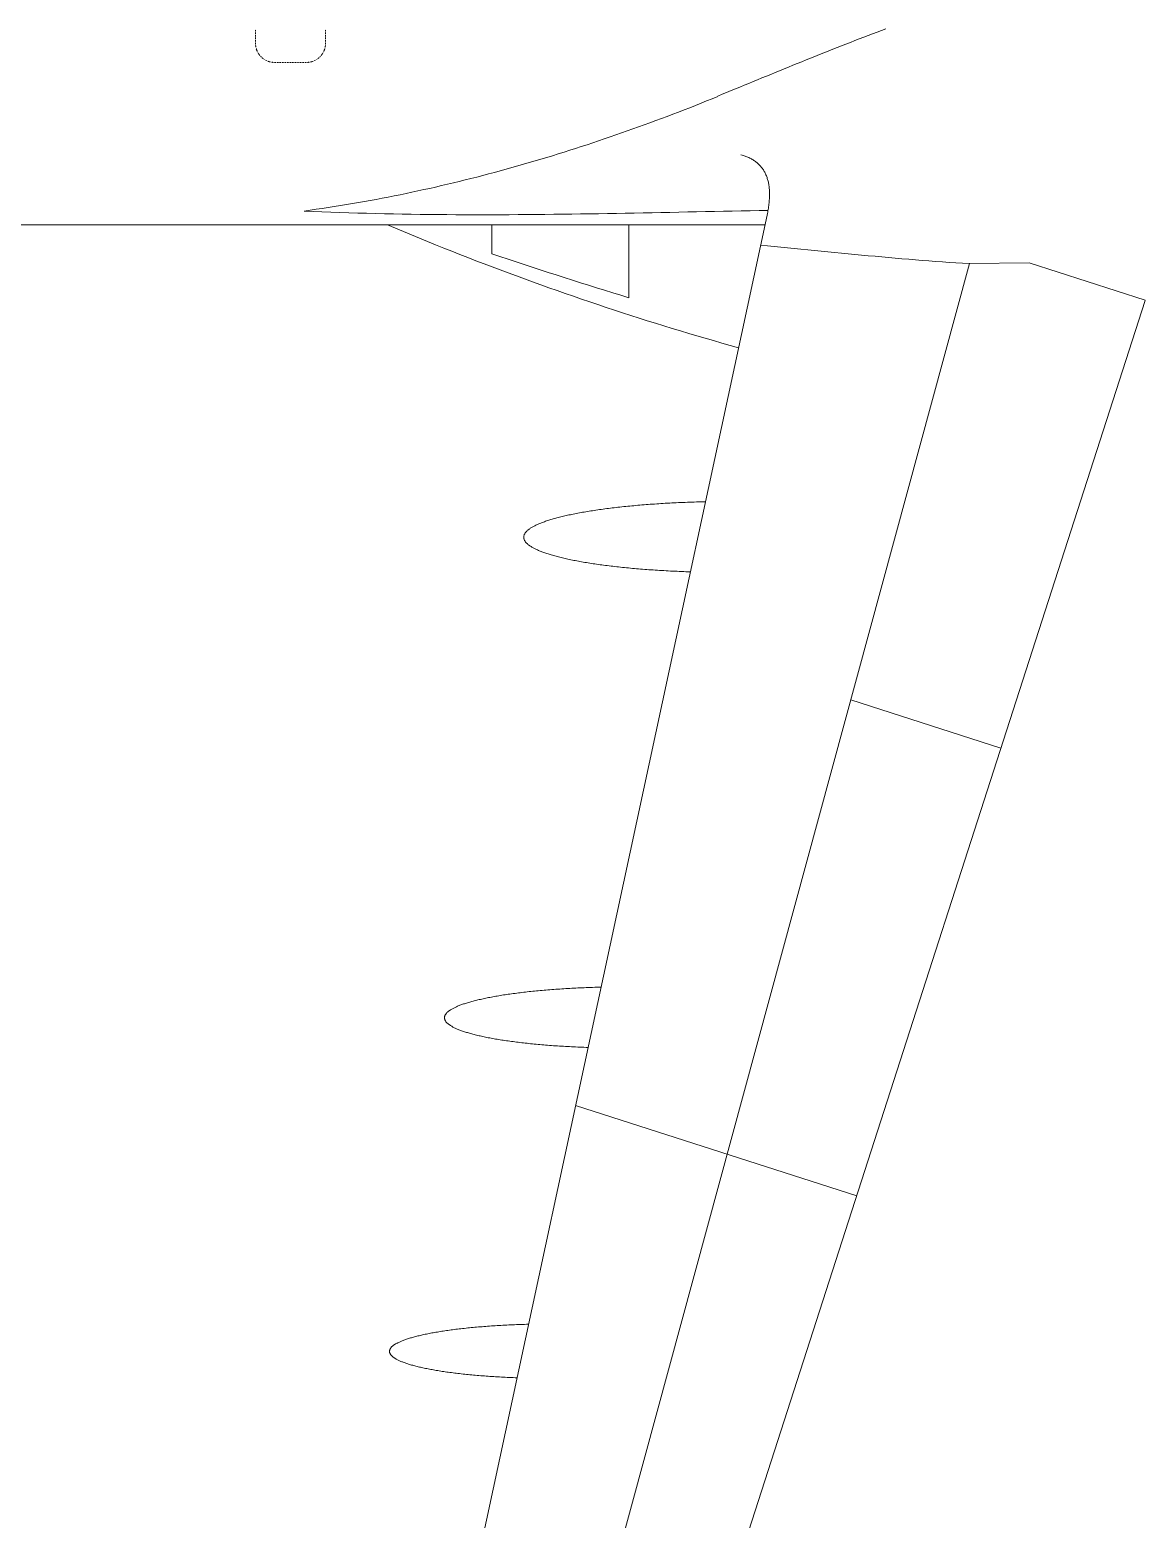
# Model space of a CAD drawing. Header units: millimetres. Extents: x -53019 to 0, y -25898 to 25919.
# Drawn here: x -30413 to -21517, y -13739 to -1862 of the extents above; entities that cross this region are included whole.
import ezdxf

# ---------------------------------------------------------------- set-up
doc = ezdxf.new("R2010")
doc.units = ezdxf.units.MM
doc.layers.add('ceco.net 193', color=7, linetype='Continuous', lineweight=5)

msp = doc.modelspace()

# ---------------------------------------------------------------- linework, layer by layer
at = {"layer": 'ceco.net 193', "linetype": 'Continuous'}
for p, q in [((-28612.9984, -1862.64042), (-28612.9984, -1864.17204)), ((-28612.9984, -1865.70366), (-28612.9984, -1867.2302)), ((-28612.9984, -1868.76182), (-28612.9984, -1870.28582)), ((-28612.9984, -1871.81744), (-28612.9984, -1873.34398)), ((-28612.9984, -1874.8756), (-28612.9984, -1876.40214)), ((-28612.9984, -1877.93376), (-28612.9984, -1879.45776)), ((-28612.9984, -1880.98938), (-28612.9984, -1882.51592)), ((-28612.9984, -1884.04754), (-28612.9984, -1885.57154)), ((-28612.9984, -1887.10316), (-28612.9984, -1888.6297)), ((-28612.9984, -1890.16132), (-28612.9984, -1891.68786)), ((-28612.9984, -1893.21948), (-28612.9984, -1894.74348)), ((-28612.9984, -1896.2751), (-28612.9984, -1897.80164)), ((-28612.9984, -1899.33326), (-28612.9984, -1900.8598)), ((-28054.1984, -1862.64042), (-28054.1984, -1864.17204)), ((-28054.1984, -1865.70366), (-28054.1984, -1867.2302)), ((-28054.1984, -1868.76182), (-28054.1984, -1870.28582)), ((-28054.1984, -1871.81744), (-28054.1984, -1873.34398)), ((-28054.1984, -1874.8756), (-28054.1984, -1876.40214)), ((-28054.1984, -1877.93376), (-28054.1984, -1879.45776)), ((-28054.1984, -1880.98938), (-28054.1984, -1882.51592)), ((-28054.1984, -1884.04754), (-28054.1984, -1885.57154)), ((-28054.1984, -1887.10316), (-28054.1984, -1888.6297)), ((-28054.1984, -1890.16132), (-28054.1984, -1891.68786)), ((-28054.1984, -1893.21948), (-28054.1984, -1894.74348)), ((-28054.1984, -1896.2751), (-28054.1984, -1897.80164)), ((-28054.1984, -1899.33326), (-28054.1984, -1900.8598)), ((-28612.9984, -1902.39142), (-28612.9984, -1903.91542)), ((-28612.9984, -1905.44704), (-28612.9984, -1906.97866)), ((-28612.9984, -1908.5052), (-28612.9984, -1910.03682)), ((-28612.9984, -1911.56082), (-28612.9984, -1913.09244)), ((-28612.9984, -1914.61898), (-28612.9984, -1916.1506)), ((-28612.9984, -1917.67714), (-28612.9984, -1919.20876)), ((-28612.9984, -1920.73276), (-28612.9984, -1922.26438)), ((-28612.9984, -1923.79092), (-28612.9984, -1925.32254)), ((-28612.9984, -1926.84654), (-28612.9984, -1928.37816)), ((-28612.9984, -1929.9047), (-28612.9984, -1931.43632)), ((-28612.9984, -1932.96286), (-28612.9984, -1934.49448)), ((-28612.9984, -1936.01848), (-28612.9984, -1937.5501)), ((-28612.9984, -1939.07664), (-28612.9984, -1940.60826)), ((-28612.9984, -1942.1348), (-28612.9984, -1943.66642)), ((-28612.9984, -1945.19042), (-28612.9984, -1946.72204)), ((-28612.9984, -1948.25366), (-28612.9984, -1949.7802)), ((-28612.9984, -1951.31182), (-28612.9984, -1952.83582)), ((-28612.9984, -1954.36744), (-28612.9984, -1955.89398)), ((-28612.9984, -1957.4256), (-28612.9984, -1958.95214)), ((-28612.9984, -1960.48376), (-28612.9984, -1962.00776)), ((-28612.9984, -1963.53938), (-28612.9984, -1965.06592)), ((-28612.9984, -1966.59754), (-28612.9984, -1968.12154)), ((-28612.9984, -1969.65316), (-28612.9984, -1970.4177)), ((-28612.9984, -1970.4177), (-28612.98824, -1971.17462)), ((-28612.95522, -1972.68592), (-28612.93236, -1974.20484)), ((-28612.7444, -1978.74636), (-28612.66566, -1980.25766)), ((-28612.57168, -1981.7715), (-28612.43452, -1983.27772)), ((-28612.29228, -1984.78648), (-28612.15512, -1986.29778)), ((-28611.9951, -1987.79892), (-28611.79698, -1989.30514)), ((-28611.60394, -1990.80628), (-28611.4109, -1992.30742)), ((-28611.17722, -1993.80856), (-28610.9283, -1995.30208)), ((-28610.12312, -1999.77248), (-28609.81832, -2001.25584)), ((-28608.8328, -2005.69576), (-28608.47974, -2007.16642)), ((-28607.31388, -2011.56316), (-28606.90494, -2013.01858)), ((-28606.48838, -2014.47654), (-28606.02356, -2015.91418)), ((-28605.56382, -2017.35944), (-28605.099, -2018.8047)), ((-28062.10034, -2018.8047), (-28061.63552, -2017.35944)), ((-28061.1707, -2015.91418), (-28060.71096, -2014.47654)), ((-28060.2944, -2013.01858), (-28059.88546, -2011.56316)), ((-28058.7196, -2007.16642), (-28058.36146, -2005.69576)), ((-28057.3734, -2001.25584), (-28057.07622, -1999.77248)), ((-28056.27104, -1995.30208), (-28056.02212, -1993.80856)), ((-28055.7859, -1992.30742), (-28055.58778, -1990.80628)), ((-28055.39728, -1989.30514), (-28055.20424, -1987.79892)), ((-28055.04168, -1986.29778), (-28054.89944, -1984.78648)), ((-28054.76482, -1983.27772), (-28054.62766, -1981.7715)), ((-28054.53368, -1980.25766), (-28054.45494, -1978.74636)), ((-28054.26698, -1974.20484), (-28054.24412, -1972.68592)), ((-28054.2111, -1971.17462), (-28054.1984, -1970.4177)), ((-28054.1984, -1902.39142), (-28054.1984, -1903.91542)), ((-28054.1984, -1905.44704), (-28054.1984, -1906.97866)), ((-28054.1984, -1908.5052), (-28054.1984, -1910.03682)), ((-28054.1984, -1911.56082), (-28054.1984, -1913.09244)), ((-28054.1984, -1914.61898), (-28054.1984, -1916.1506)), ((-28054.1984, -1917.67714), (-28054.1984, -1919.20876)), ((-28054.1984, -1920.73276), (-28054.1984, -1922.26438)), ((-28054.1984, -1923.79092), (-28054.1984, -1925.32254)), ((-28054.1984, -1926.84654), (-28054.1984, -1928.37816)), ((-28054.1984, -1929.9047), (-28054.1984, -1931.43632)), ((-28054.1984, -1932.96286), (-28054.1984, -1934.49448)), ((-28054.1984, -1936.01848), (-28054.1984, -1937.5501)), ((-28054.1984, -1939.07664), (-28054.1984, -1940.60826)), ((-28054.1984, -1942.1348), (-28054.1984, -1943.66642)), ((-28054.1984, -1945.19042), (-28054.1984, -1946.72204)), ((-28054.1984, -1948.25366), (-28054.1984, -1949.7802)), ((-28054.1984, -1951.31182), (-28054.1984, -1952.83582)), ((-28054.1984, -1954.36744), (-28054.1984, -1955.89398)), ((-28054.1984, -1957.4256), (-28054.1984, -1958.95214)), ((-28054.1984, -1960.48376), (-28054.1984, -1962.00776)), ((-28054.1984, -1963.53938), (-28054.1984, -1965.06592)), ((-28054.1984, -1966.59754), (-28054.1984, -1968.12154)), ((-28054.1984, -1969.65316), (-28054.1984, -1970.4177)), ((-28604.6164, -2020.23726), (-28604.10078, -2021.66474)), ((-28603.58516, -2023.0846), (-28603.07208, -2024.50954)), ((-28602.51328, -2025.92432), (-28601.9494, -2027.3264)), ((-28600.19426, -2031.5174), (-28599.5745, -2032.89916)), ((-28597.65172, -2037.0165), (-28596.98116, -2038.3754)), ((-28594.89328, -2042.41146), (-28594.17192, -2043.74496)), ((-28593.4531, -2045.07846), (-28592.6911, -2046.38656)), ((-28591.92148, -2047.6972), (-28591.15948, -2049.0053)), ((-28590.37208, -2050.3007), (-28589.55928, -2051.57832)), ((-28588.74648, -2052.85594), (-28587.93368, -2054.13356)), ((-28587.0904, -2055.39086), (-28586.22934, -2056.638)), ((-28583.60552, -2060.35148), (-28582.70636, -2061.56814)), ((-28579.93522, -2065.16986), (-28578.98526, -2066.34842)), ((-28576.07188, -2069.8333), (-28575.07874, -2070.98138)), ((-28574.08814, -2072.12946), (-28573.0569, -2073.23944)), ((-28572.0282, -2074.34942), (-28570.99188, -2075.4594)), ((-28569.95048, -2076.55668), (-28568.8786, -2077.62856)), ((-28567.80418, -2078.69536), (-28566.73992, -2079.76978)), ((-28565.6401, -2080.81626), (-28564.53012, -2081.84496)), ((-28563.42014, -2082.8762), (-28562.31016, -2083.90998)), ((-28561.16462, -2084.89804), (-28560.01654, -2085.88864)), ((-28556.53166, -2088.80456), (-28555.34802, -2089.75198)), ((-28551.75138, -2092.52566), (-28550.53472, -2093.4299)), ((-28546.82124, -2096.05372), (-28545.5741, -2096.9097)), ((-28544.31426, -2097.75298), (-28543.03918, -2098.57086)), ((-28541.76156, -2099.38366), (-28540.48394, -2100.19646)), ((-28539.186, -2100.97624), (-28537.8779, -2101.73824)), ((-28536.5698, -2102.50786), (-28535.2617, -2103.26986)), ((-28533.9282, -2103.99122), (-28532.5947, -2104.71004)), ((-28528.55864, -2106.80046), (-28527.19974, -2107.46848)), ((-28523.0824, -2109.39126), (-28521.70064, -2110.01102)), ((-28517.5071, -2111.76616), (-28516.09994, -2112.33004)), ((-28514.69278, -2112.88884), (-28513.2653, -2113.40446)), ((-28511.84544, -2113.91754), (-28510.4205, -2114.43316)), ((-28508.98032, -2114.91576), (-28507.54268, -2115.38312)), ((-28506.09742, -2115.84794), (-28504.65978, -2116.30514)), ((-28503.20182, -2116.7217), (-28501.73878, -2117.13064)), ((-28497.34712, -2118.2965), (-28495.879, -2118.65718)), ((-28491.43908, -2119.63508), (-28489.95572, -2119.93988)), ((-28485.48532, -2120.74506), (-28483.98926, -2120.99398)), ((-28482.49066, -2121.2302), (-28480.98952, -2121.4207)), ((-28479.48838, -2121.62136), (-28477.98216, -2121.81186)), ((-28476.4734, -2121.97442), (-28474.96718, -2122.11666)), ((-28473.46096, -2122.25382), (-28471.95474, -2122.38844)), ((-28470.4409, -2122.48242), (-28468.92706, -2122.5637)), ((-28464.38808, -2122.74912), (-28462.86916, -2122.77452)), ((-28461.35532, -2122.805), (-28460.5984, -2122.8177)), ((-28460.5984, -2122.8177), (-28459.83132, -2122.8177)), ((-28458.30478, -2122.8177), (-28456.77316, -2122.8177)), ((-28455.24154, -2122.8177), (-28453.70992, -2122.8177)), ((-28452.18338, -2122.8177), (-28450.65176, -2122.8177)), ((-28449.12014, -2122.8177), (-28447.59614, -2122.8177)), ((-28446.06452, -2122.8177), (-28444.5329, -2122.8177)), ((-28443.00128, -2122.8177), (-28441.47474, -2122.8177)), ((-28439.94312, -2122.8177), (-28438.4115, -2122.8177)), ((-28436.87988, -2122.8177), (-28435.35334, -2122.8177)), ((-28433.82172, -2122.8177), (-28432.2901, -2122.8177)), ((-28430.75848, -2122.8177), (-28429.23448, -2122.8177)), ((-28427.70286, -2122.8177), (-28426.17124, -2122.8177)), ((-28424.63962, -2122.8177), (-28423.11308, -2122.8177)), ((-28421.58146, -2122.8177), (-28420.04984, -2122.8177)), ((-28418.51822, -2122.8177), (-28416.99168, -2122.8177)), ((-28415.46006, -2122.8177), (-28413.92844, -2122.8177)), ((-28412.39682, -2122.8177), (-28410.87282, -2122.8177)), ((-28409.3412, -2122.8177), (-28407.80958, -2122.8177)), ((-28406.27796, -2122.8177), (-28404.75142, -2122.8177)), ((-28403.2198, -2122.8177), (-28401.68818, -2122.8177)), ((-28400.15656, -2122.8177), (-28398.63002, -2122.8177)), ((-28397.0984, -2122.8177), (-28395.56678, -2122.8177)), ((-28394.03516, -2122.8177), (-28392.51116, -2122.8177)), ((-28390.97954, -2122.8177), (-28389.44792, -2122.8177)), ((-28387.9163, -2122.8177), (-28386.38976, -2122.8177)), ((-28384.85814, -2122.8177), (-28383.32652, -2122.8177)), ((-28381.7949, -2122.8177), (-28380.26836, -2122.8177)), ((-28378.73674, -2122.8177), (-28377.20512, -2122.8177)), ((-28375.6735, -2122.8177), (-28374.1495, -2122.8177)), ((-28372.61788, -2122.8177), (-28371.08626, -2122.8177)), ((-28369.55464, -2122.8177), (-28368.0281, -2122.8177)), ((-28366.49648, -2122.8177), (-28364.96486, -2122.8177)), ((-28363.43324, -2122.8177), (-28361.9067, -2122.8177)), ((-28360.37508, -2122.8177), (-28358.84346, -2122.8177)), ((-28357.31184, -2122.8177), (-28355.78784, -2122.8177)), ((-28354.25622, -2122.8177), (-28352.7246, -2122.8177)), ((-28351.19298, -2122.8177), (-28349.66644, -2122.8177)), ((-28348.13482, -2122.8177), (-28346.6032, -2122.8177)), ((-28345.07158, -2122.8177), (-28343.54504, -2122.8177)), ((-28342.01342, -2122.8177), (-28340.4818, -2122.8177)), ((-28338.95018, -2122.8177), (-28337.42618, -2122.8177)), ((-28335.89456, -2122.8177), (-28334.36294, -2122.8177)), ((-28332.83132, -2122.8177), (-28331.30478, -2122.8177)), ((-28329.77316, -2122.8177), (-28328.24154, -2122.8177)), ((-28326.70992, -2122.8177), (-28325.18338, -2122.8177)), ((-28323.65176, -2122.8177), (-28322.12014, -2122.8177)), ((-28320.59614, -2122.8177), (-28319.06452, -2122.8177)), ((-28317.5329, -2122.8177), (-28316.00128, -2122.8177)), ((-28314.47474, -2122.8177), (-28312.94312, -2122.8177)), ((-28311.4115, -2122.8177), (-28309.87988, -2122.8177)), ((-28308.35334, -2122.8177), (-28306.82172, -2122.8177)), ((-28305.2901, -2122.8177), (-28303.75848, -2122.8177)), ((-28302.23448, -2122.8177), (-28300.70286, -2122.8177)), ((-28299.17124, -2122.8177), (-28297.63962, -2122.8177)), ((-28296.11308, -2122.8177), (-28294.58146, -2122.8177)), ((-28293.04984, -2122.8177), (-28291.51822, -2122.8177)), ((-28289.99168, -2122.8177), (-28288.46006, -2122.8177)), ((-28286.92844, -2122.8177), (-28285.39682, -2122.8177)), ((-28283.87282, -2122.8177), (-28282.3412, -2122.8177)), ((-28280.80958, -2122.8177), (-28279.27796, -2122.8177)), ((-28277.75142, -2122.8177), (-28276.2198, -2122.8177)), ((-28274.68818, -2122.8177), (-28273.15656, -2122.8177)), ((-28271.63002, -2122.8177), (-28270.0984, -2122.8177)), ((-28268.56678, -2122.8177), (-28267.03516, -2122.8177)), ((-28265.51116, -2122.8177), (-28263.97954, -2122.8177)), ((-28262.44792, -2122.8177), (-28260.9163, -2122.8177)), ((-28259.38976, -2122.8177), (-28257.85814, -2122.8177)), ((-28256.32652, -2122.8177), (-28254.7949, -2122.8177)), ((-28253.26836, -2122.8177), (-28251.73674, -2122.8177)), ((-28250.20512, -2122.8177), (-28248.6735, -2122.8177)), ((-28247.1495, -2122.8177), (-28245.61788, -2122.8177)), ((-28244.08626, -2122.8177), (-28242.55464, -2122.8177)), ((-28241.0281, -2122.8177), (-28239.49648, -2122.8177)), ((-28237.96486, -2122.8177), (-28236.43324, -2122.8177)), ((-28234.9067, -2122.8177), (-28233.37508, -2122.8177)), ((-28231.84346, -2122.8177), (-28230.31184, -2122.8177)), ((-28228.78784, -2122.8177), (-28227.25622, -2122.8177)), ((-28225.7246, -2122.8177), (-28224.19298, -2122.8177)), ((-28222.66644, -2122.8177), (-28221.13482, -2122.8177)), ((-28219.6032, -2122.8177), (-28218.07158, -2122.8177)), ((-28216.54504, -2122.8177), (-28215.01342, -2122.8177)), ((-28213.4818, -2122.8177), (-28211.95018, -2122.8177)), ((-28210.42618, -2122.8177), (-28208.89456, -2122.8177)), ((-28207.36294, -2122.8177), (-28206.5984, -2122.8177)), ((-28206.5984, -2122.8177), (-28205.84402, -2122.805)), ((-28204.32256, -2122.77452), (-28202.81126, -2122.74912)), ((-28198.27228, -2122.5637), (-28196.75844, -2122.48242)), ((-28195.2446, -2122.38844), (-28193.73838, -2122.25382)), ((-28192.23216, -2122.11666), (-28190.71832, -2121.97442)), ((-28189.2121, -2121.81186), (-28187.71096, -2121.62136)), ((-28186.20982, -2121.4207), (-28184.7036, -2121.2302)), ((-28183.20754, -2120.99398), (-28181.71402, -2120.74506)), ((-28177.24362, -2119.93988), (-28175.76026, -2119.63508)), ((-28171.32034, -2118.65718), (-28169.85222, -2118.2965)), ((-28165.45548, -2117.13064), (-28163.99752, -2116.7217)), ((-28162.53956, -2116.30514), (-28161.10192, -2115.84794)), ((-28159.65666, -2115.38312), (-28158.2114, -2114.91576)), ((-28156.77884, -2114.43316), (-28155.3539, -2113.91754)), ((-28153.92642, -2113.40446), (-28152.50656, -2112.88884)), ((-28151.09178, -2112.33004), (-28149.69224, -2111.76616)), ((-28145.4987, -2110.01102), (-28144.11694, -2109.39126)), ((-28139.9996, -2107.46848), (-28138.6407, -2106.80046)), ((-28134.60464, -2104.71004), (-28133.27114, -2103.99122)), ((-28131.93764, -2103.26986), (-28130.62954, -2102.50786)), ((-28129.32144, -2101.73824), (-28128.01334, -2100.97624)), ((-28126.7154, -2100.19646), (-28125.43778, -2099.38366)), ((-28124.16016, -2098.57086), (-28122.88254, -2097.75298)), ((-28121.62524, -2096.9097), (-28120.3781, -2096.05372)), ((-28116.66462, -2093.4299), (-28115.44796, -2092.52566)), ((-28111.84624, -2089.75198), (-28110.66768, -2088.80456)), ((-28107.17518, -2085.88864), (-28106.03472, -2084.89804)), ((-28104.88918, -2083.90998), (-28103.77666, -2082.8762)), ((-28102.66668, -2081.84496), (-28101.5567, -2080.81626)), ((-28100.45942, -2079.76978), (-28099.38754, -2078.69536)), ((-28098.32074, -2077.62856), (-28097.24886, -2076.55668)), ((-28096.19984, -2075.4594), (-28095.17114, -2074.34942)), ((-28094.14244, -2073.23944), (-28093.10612, -2072.12946)), ((-28092.1206, -2070.98138), (-28091.12746, -2069.8333)), ((-28088.21408, -2066.34842), (-28087.26412, -2065.16986)), ((-28084.49298, -2061.56814), (-28083.5862, -2060.35148)), ((-28080.96492, -2056.638), (-28080.10894, -2055.39086)), ((-28079.25804, -2054.13356), (-28078.44524, -2052.85594)), ((-28077.63498, -2051.57832), (-28076.82218, -2050.3007)), ((-28076.03986, -2049.0053), (-28075.27024, -2047.6972)), ((-28074.50824, -2046.38656), (-28073.74624, -2045.07846)), ((-28073.0198, -2043.74496), (-28072.30606, -2042.41146)), ((-28070.21818, -2038.3754), (-28069.54762, -2037.0165)), ((-28067.62484, -2032.89916), (-28067.00508, -2031.5174)), ((-28065.24994, -2027.3264), (-28064.68606, -2025.92432)), ((-28064.12726, -2024.50954), (-28063.61418, -2023.0846)), ((-28063.09856, -2021.66474), (-28062.58294, -2020.23726)), ((-33482.33334, -3418.2177), (-24549.32098, -3418.2177)), ((-27799.63452, -18531.16944), (-24532.46046, -3339.81552)), ((-26727.0484, -3649.54566), (-26727.0484, -3418.2177)), ((-25634.8484, -3999.13094), (-25634.8484, -3418.2177)), ((-26822.43048, -18076.11828), (-22919.13374, -3726.57116)), ((-21517.13502, -4021.08162), (-26119.37118, -18302.0716)), ((-23865.32692, -7205.03766), (-22667.28512, -7590.06864)), ((-26059.55418, -10440.33472), (-23817.98132, -11160.7346))]:
    msp.add_line(p, q, dxfattribs=at)
for points in [[(-24925.65246, -2390.99852), (-24890.3617, -2376.61958), (-24855.08872, -2362.2254), (-24819.82336, -2347.81344), (-24784.5707, -2333.3837), (-24749.32312, -2318.95396), (-24714.08062, -2304.51152), (-24678.85082, -2290.06146), (-24643.62356, -2275.61394), (-24608.40138, -2261.16642), (-24573.18428, -2246.72398), (-24537.96718, -2232.279), (-24502.75008, -2217.84926), (-24467.53552, -2203.43222), (-24432.3235, -2189.02788), (-24397.10132, -2174.6337), (-24361.88422, -2160.26492), (-24326.65696, -2145.91646), (-24291.42716, -2131.59086), (-24256.19228, -2117.29066), (-24220.95232, -2103.02348), (-24185.69712, -2088.78424), (-24150.43684, -2074.58564), (-24115.1664, -2060.42006), (-24079.88834, -2046.3002), (-24044.58996, -2032.21844), (-24009.28142, -2018.18494), (-23973.95764, -2004.19462), (-23938.61862, -1990.2551), (-23903.25928, -1976.37654), (-23867.88724, -1962.54878), (-23832.49742, -1948.77436), (-23797.0822, -1935.07106), (-23761.6492, -1921.4211), (-23726.1908, -1907.84734), (-23690.71462, -1894.34216), (-23655.21304, -1880.90302), (-23619.68606, -1867.54008), (-23584.1286, -1854.25588)], [(-28612.89934, -1975.71868), (-28612.89426, -1975.98538), (-28612.82568, -1977.23252)], [(-28610.67938, -1996.79814), (-28610.46348, -1998.09862), (-28610.42538, -1998.29166)], [(-28609.52114, -2002.74428), (-28609.3535, -2003.55708), (-28609.19094, -2004.22002)], [(-28608.11906, -2008.64216), (-28608.0454, -2008.96474), (-28607.72282, -2010.09758)], [(-28059.47144, -2010.09758), (-28059.15394, -2008.96474), (-28059.07266, -2008.64216)], [(-28058.00586, -2004.22002), (-28057.84584, -2003.55708), (-28057.6782, -2002.74428)], [(-28056.77396, -1998.29166), (-28056.73586, -1998.09862), (-28056.51996, -1996.79814)], [(-28054.36604, -1977.23252), (-28054.3, -1975.98538), (-28054.29238, -1975.71868)], [(-28601.3779, -2028.73356), (-28600.8572, -2030.02388), (-28600.80894, -2030.13564)], [(-28598.95474, -2034.28346), (-28598.58898, -2035.10134), (-28598.31466, -2035.66014)], [(-28596.31314, -2039.73938), (-28596.1328, -2040.10006), (-28595.6121, -2041.0805)], [(-28585.37336, -2057.89022), (-28584.54278, -2059.09418), (-28584.5123, -2059.13736)], [(-28581.80212, -2062.7848), (-28581.22554, -2063.5595), (-28580.88264, -2063.98622)], [(-28578.03784, -2067.5346), (-28577.74066, -2067.90544), (-28577.06502, -2068.68776)], [(-28558.86846, -2086.88178), (-28558.08106, -2087.55742), (-28557.7153, -2087.8546)], [(-28554.16946, -2090.70194), (-28553.7402, -2091.0423), (-28552.9655, -2091.61888)], [(-28549.31298, -2094.32906), (-28549.27742, -2094.35954), (-28548.06584, -2095.19012)], [(-28531.2612, -2105.42886), (-28530.2833, -2105.94956), (-28529.915, -2106.1299)], [(-28525.84084, -2108.13396), (-28525.28458, -2108.40574), (-28524.46416, -2108.7715)], [(-28520.31634, -2110.6257), (-28520.20458, -2110.6765), (-28518.91426, -2111.1972)], [(-28500.28082, -2117.53958), (-28499.14544, -2117.86216), (-28498.81778, -2117.94344)], [(-28494.40326, -2119.01024), (-28493.7327, -2119.17026), (-28492.92498, -2119.3379)], [(-28488.46728, -2120.24468), (-28488.28186, -2120.28024), (-28486.97884, -2120.49868)], [(-28467.41576, -2122.65006), (-28466.161, -2122.71864), (-28465.90192, -2122.71864)], [(-28201.29742, -2122.71864), (-28201.03072, -2122.71864), (-28199.78358, -2122.65006)], [(-28180.2205, -2120.49868), (-28178.91748, -2120.28024), (-28178.72444, -2120.24468)], [(-28174.27182, -2119.3379), (-28173.46156, -2119.17026), (-28172.79608, -2119.01024)], [(-28168.37648, -2117.94344), (-28168.0539, -2117.86216), (-28166.91852, -2117.53958)], [(-28148.28254, -2111.1972), (-28146.99476, -2110.6765), (-28146.883, -2110.6257)], [(-28142.73264, -2108.7715), (-28141.90968, -2108.40574), (-28141.35596, -2108.13396)], [(-28137.27672, -2106.1299), (-28136.91604, -2105.94956), (-28135.93814, -2105.42886)], [(-28119.12588, -2095.19012), (-28117.92192, -2094.35954), (-28117.87874, -2094.32906)], [(-28114.23384, -2091.61888), (-28113.45914, -2091.0423), (-28113.02988, -2090.70194)], [(-28109.48404, -2087.8546), (-28109.11066, -2087.55742), (-28108.32326, -2086.88178)], [(-28090.13432, -2068.68776), (-28089.45868, -2067.90544), (-28089.1615, -2067.5346)], [(-28086.31416, -2063.98622), (-28085.9738, -2063.5595), (-28085.39722, -2062.7848)], [(-28082.68704, -2059.13736), (-28082.65148, -2059.09418), (-28081.82598, -2057.89022)], [(-28071.58724, -2041.0805), (-28071.06146, -2040.10006), (-28070.8862, -2039.73938)], [(-28068.87706, -2035.66014), (-28068.61036, -2035.10134), (-28068.23952, -2034.28346)], [(-28066.3904, -2030.13564), (-28066.33452, -2030.02388), (-28065.81382, -2028.73356)], [(-28224.8991, -3307.53974), (-28176.62386, -3300.89002), (-28128.40958, -3294.03964), (-28080.25118, -3286.9886), (-28032.14866, -3279.73944), (-27984.1071, -3272.28454), (-27936.12396, -3264.63914), (-27888.19416, -3256.788), (-27840.32024, -3248.75144), (-27792.50474, -3240.50914), (-27744.74766, -3232.08396), (-27697.04392, -3223.45812), (-27649.39352, -3214.64432), (-27601.799, -3205.63494), (-27554.26036, -3196.44522), (-27506.7776, -3187.05484), (-27459.34564, -3177.48666), (-27411.96956, -3167.72798), (-27364.64682, -3157.78642), (-27317.37742, -3147.65944), (-27270.16136, -3137.34704), (-27222.99356, -3126.8543), (-27175.88418, -3116.18376), (-27128.82306, -3105.33034), (-27081.81274, -3094.29912), (-27034.8583, -3083.08756), (-26987.9445, -3071.70074), (-26941.08912, -3060.13612), (-26894.282, -3048.39878), (-26847.52568, -3036.49126), (-26800.81762, -3024.40594), (-26754.16036, -3012.15298), (-26707.5539, -2999.72984), (-26660.9957, -2987.13652), (-26614.48068, -2974.37556), (-26568.01392, -2961.44442), (-26521.59796, -2948.34818), (-26475.2328, -2935.08938), (-26428.91082, -2921.66548), (-26382.6371, -2908.07648), (-26336.40656, -2894.33), (-26290.2192, -2880.42096), (-26244.08264, -2866.34936), (-26197.98926, -2852.12536), (-26151.94668, -2837.74388), (-26105.93966, -2823.20238), (-26059.98344, -2808.50594), (-26014.0704, -2793.65456), (-25968.20054, -2778.65332), (-25922.37386, -2763.49714), (-25876.59036, -2748.18602), (-25830.85004, -2732.73266), (-25785.1529, -2717.12436), (-25739.49386, -2701.37382), (-25693.878, -2685.47342), (-25648.30532, -2669.4257), (-25602.77582, -2653.24082), (-25557.28442, -2636.90608), (-25511.8362, -2620.4291), (-25466.42608, -2603.80988), (-25421.05152, -2587.05604), (-25375.72014, -2570.15742), (-25330.43448, -2553.12164), (-25285.17676, -2535.95124), (-25239.96476, -2518.64368), (-25194.78832, -2501.2015), (-25149.64998, -2483.62724), (-25104.55736, -2465.91582), (-25059.49268, -2448.07486), (-25014.4661, -2430.09674), (-24969.47508, -2411.9967), (-24924.5247, -2393.7722)], [(-24740.91318, -2859.4177), (-24732.56674, -2861.7418), (-24724.37524, -2864.1929), (-24716.34376, -2866.77862), (-24708.46976, -2869.49388), (-24700.74308, -2872.3463), (-24693.17642, -2875.32826), (-24685.76724, -2878.43722), (-24678.51046, -2881.68588), (-24671.41116, -2885.059), (-24664.46426, -2888.56166), (-24657.67484, -2892.20148), (-24651.04036, -2895.97338), (-24644.5659, -2899.87482), (-24638.2413, -2903.91088), (-24632.07672, -2908.0714), (-24626.06708, -2912.36908), (-24620.2073, -2916.7963), (-24614.50754, -2921.36068), (-24608.96526, -2926.04952), (-24603.57538, -2930.87298), (-24598.34298, -2935.82852), (-24593.26298, -2940.9136), (-24588.34046, -2946.1333), (-24583.57796, -2951.48), (-24578.96278, -2956.96132), (-24574.51016, -2962.57472), (-24570.2074, -2968.32274), (-24566.06466, -2974.19522), (-24562.07178, -2980.20232), (-24558.23892, -2986.3415), (-24554.561, -2992.61276), (-24551.04056, -2999.01102), (-24547.67252, -3005.54898), (-24544.45942, -3012.21394), (-24541.40888, -3019.01098), (-24538.5082, -3025.93756), (-24535.75992, -3033.0013), (-24533.1742, -3040.19458), (-24530.74342, -3047.5174), (-24528.4625, -3054.9723), (-24526.3416, -3062.5542), (-24524.37564, -3070.2758), (-24522.56462, -3078.12694), (-24520.90854, -3086.10762), (-24519.4074, -3094.21784), (-24518.0612, -3102.46522), (-24516.87248, -3110.83706), (-24515.84124, -3119.34606), (-24514.9624, -3127.98968), (-24514.24104, -3136.75776), (-24513.67208, -3145.663), (-24513.26314, -3154.69778), (-24513.00914, -3163.86464), (-24512.90754, -3173.1585), (-24512.95834, -3182.59206), (-24513.16916, -3192.14754), (-24513.54, -3201.84018), (-24514.06324, -3211.66744), (-24514.73888, -3221.6217), (-24515.56946, -3231.71058), (-24516.56006, -3241.92392), (-24517.70306, -3252.2795), (-24519.00354, -3262.75954), (-24520.4615, -3273.36912), (-24522.0744, -3284.11586), (-24523.83462, -3294.99468), (-24525.7574, -3306.0005), (-24527.8402, -3317.14348), (-24530.07286, -3328.41092), (-24532.46046, -3339.81552)], [(-24525.08176, -3302.20066), (-24596.27796, -3303.58242), (-24667.46654, -3304.9972), (-24738.65004, -3306.43484), (-24809.83354, -3307.8928), (-24881.00942, -3309.36854), (-24952.18022, -3310.84936), (-25023.35102, -3312.3378), (-25094.51166, -3313.82624), (-25165.67484, -3315.3096), (-25236.82786, -3316.78534), (-25307.98596, -3318.24076), (-25379.13136, -3319.68094), (-25450.27676, -3321.1008), (-25521.4247, -3322.49018), (-25592.56502, -3323.84654), (-25663.7028, -3325.16734), (-25734.84312, -3326.44496), (-25805.97582, -3327.67432), (-25877.11106, -3328.85288), (-25948.24376, -3329.97556), (-26019.379, -3331.03474), (-26090.50662, -3332.02788), (-26161.6317, -3332.9499), (-26232.75932, -3333.8008), (-26303.89456, -3334.57042), (-26375.02218, -3335.25114), (-26446.1498, -3335.84042), (-26517.27742, -3336.33572), (-26588.4025, -3336.7345), (-26659.53012, -3337.03168), (-26730.65774, -3337.2171), (-26801.78536, -3337.28568), (-26872.9206, -3337.2425), (-26944.0533, -3337.06978), (-27015.186, -3336.77006), (-27086.32124, -3336.34334), (-27157.46156, -3335.77184), (-27228.59934, -3335.06064), (-27299.73966, -3334.20466), (-27370.88506, -3333.19882), (-27442.033, -3332.03296), (-27513.18348, -3330.70708), (-27584.3365, -3329.21102), (-27655.4946, -3327.54986), (-27726.66032, -3325.71344), (-27797.8235, -3323.6916), (-27868.98922, -3321.49196), (-27940.1651, -3319.09674), (-28011.34352, -3316.51102), (-28082.5194, -3313.72718), (-28153.71052, -3310.73252), (-28224.8991, -3307.53974)], [(-24759.98858, -4397.76108), (-24826.48832, -4379.14542), (-24892.92202, -4360.3291), (-24959.28714, -4341.3172), (-25025.58368, -4322.10718), (-25091.81926, -4302.6965), (-25157.97864, -4283.0877), (-25224.07706, -4263.2884), (-25290.1069, -4243.28336), (-25356.07578, -4223.0802), (-25421.96846, -4202.67892), (-25487.80018, -4182.07698), (-25553.56332, -4161.27946), (-25619.26042, -4140.2889), (-25684.8864, -4119.0926), (-25750.45142, -4097.69818), (-25815.94786, -4076.11072), (-25881.37826, -4054.32006), (-25946.73754, -4032.33128), (-26012.03586, -4010.14946), (-26077.26052, -3987.76444), (-26142.42168, -3965.18638), (-26207.51426, -3942.40258), (-26272.5408, -3919.42574), (-26337.50384, -3896.2457), (-26402.40084, -3872.87516), (-26467.22164, -3849.29888), (-26531.98656, -3825.52956), (-26596.67528, -3801.5545), (-26661.29796, -3777.38894), (-26725.85968, -3753.02526), (-26790.35028, -3728.45584), (-26854.77484, -3703.69338), (-26919.1359, -3678.73534), (-26983.42584, -3653.57664), (-27047.64974, -3628.21982), (-27111.8076, -3602.6598), (-27175.89688, -3576.9042), (-27239.92266, -3550.95302), (-27303.8824, -3524.80372), (-27367.76594, -3498.45376), (-27431.59614, -3471.90568), (-27495.35014, -3445.16202), (-27559.03556, -3418.2177)], [(-26727.0484, -3649.54566), (-26662.96674, -3670.66068), (-26598.88254, -3691.7757), (-26534.78818, -3712.86532), (-26470.6862, -3733.92446), (-26406.57406, -3754.94042), (-26342.4416, -3775.9005), (-26278.28882, -3796.792), (-26214.11318, -3817.60476), (-26149.90706, -3838.31592), (-26085.67554, -3858.92294), (-26021.40084, -3879.41058), (-25957.09312, -3899.76868), (-25892.74476, -3919.97946), (-25828.3456, -3940.03276), (-25763.90326, -3959.92096), (-25699.4025, -3979.6212), (-25634.8484, -3999.13094)], [(-24584.06056, -3580.02332), (-24530.39036, -3584.99664), (-24476.71762, -3590.05124), (-24423.0525, -3595.17442), (-24369.38992, -3600.35856), (-24315.72988, -3605.59858), (-24262.07238, -3610.87416), (-24208.41234, -3616.18276), (-24154.75484, -3621.50914), (-24101.0948, -3626.84822), (-24047.4373, -3632.19492), (-23993.77726, -3637.5213), (-23940.11214, -3642.83498), (-23886.44194, -3648.1131), (-23832.7692, -3653.3582), (-23779.099, -3658.54996), (-23725.4161, -3663.6833), (-23671.72558, -3668.74552), (-23618.03506, -3673.72392), (-23564.33438, -3678.61596), (-23510.62608, -3683.40386), (-23456.91016, -3688.08508), (-23403.18408, -3692.64438), (-23349.4453, -3697.0716), (-23295.6989, -3701.35658), (-23241.94742, -3705.4917), (-23188.17816, -3709.4668), (-23134.39366, -3713.26918), (-23080.599, -3716.89122), (-23026.79164, -3720.3253), (-22972.9665, -3723.5511), (-22919.13374, -3726.57116)], [(-22919.13374, -3726.57116), (-22442.85834, -3721.7096), (-21516.58892, -4019.39506)], [(-25144.29312, -6184.86952), (-25162.18996, -6184.26754), (-25180.0487, -6183.63508), (-25197.85918, -6182.97214), (-25215.62648, -6182.2711), (-25233.34806, -6181.53958), (-25251.0163, -6180.76996), (-25268.63374, -6179.96986), (-25286.1953, -6179.1342), (-25303.70098, -6178.26552), (-25321.15078, -6177.36636), (-25338.532, -6176.4291), (-25355.85988, -6175.4639), (-25373.11664, -6174.46314), (-25390.30736, -6173.42936), (-25407.42696, -6172.36256), (-25424.48052, -6171.26528), (-25441.46042, -6170.1299), (-25458.35904, -6168.96404), (-25475.18146, -6167.7677), (-25491.92514, -6166.53834), (-25508.58754, -6165.28104), (-25525.16358, -6163.98564), (-25541.65834, -6162.6623), (-25558.06166, -6161.30594), (-25574.37608, -6159.92164), (-25590.59906, -6158.50178), (-25606.72806, -6157.05144), (-25622.758, -6155.5757), (-25638.69396, -6154.06186), (-25654.52578, -6152.52516), (-25670.26362, -6150.95036), (-25685.89224, -6149.35016), (-25701.41418, -6147.71948), (-25716.82944, -6146.05578), (-25732.13294, -6144.36922), (-25747.3323, -6142.6471), (-25762.41482, -6140.89704), (-25777.38304, -6139.12412), (-25792.22934, -6137.31818), (-25806.96388, -6135.4843), (-25821.57396, -6133.62248), (-25836.05958, -6131.73272), (-25850.42582, -6129.81502), (-25864.66506, -6127.86938), (-25878.77222, -6125.8958), (-25892.75746, -6123.89936), (-25906.603, -6121.87244), (-25920.32154, -6119.82012), (-25933.908, -6117.7424), (-25947.35222, -6115.6342), (-25960.65928, -6113.50568), (-25973.82918, -6111.34922), (-25986.85938, -6109.16482), (-25999.7448, -6106.96518), (-26012.48798, -6104.73252), (-26025.08384, -6102.47446), (-26037.53492, -6100.19862), (-26049.83106, -6097.8923), (-26061.97988, -6095.56566), (-26073.97884, -6093.21616), (-26085.82286, -6090.84888), (-26097.51194, -6088.45366), (-26109.04608, -6086.03558), (-26120.4202, -6083.5921), (-26131.63684, -6081.13592), (-26142.69346, -6078.64926), (-26153.59006, -6076.14482), (-26164.31902, -6073.62006), (-26174.88542, -6071.07752), (-26185.28418, -6068.51212), (-26195.52292, -6065.9264), (-26205.5864, -6063.32036), (-26215.48478, -6060.69654), (-26225.2079, -6058.05494), (-26234.76338, -6055.39556), (-26244.13852, -6052.71078), (-26253.34856, -6050.0133), (-26262.37826, -6047.29804), (-26271.2327, -6044.56754), (-26279.9068, -6041.81418), (-26288.41072, -6039.05066), (-26296.72668, -6036.26428), (-26304.8623, -6033.46774), (-26312.81758, -6030.65342), (-26320.59252, -6027.8264), (-26328.18458, -6024.97906), (-26335.58868, -6022.11902), (-26342.80736, -6019.24882), (-26349.83808, -6016.3583), (-26356.68338, -6013.45762), (-26363.3458, -6010.54932), (-26369.81264, -6007.6207), (-26376.08898, -6004.68192), (-26382.17736, -6001.73044), (-26388.07524, -5998.76626), (-26393.78008, -5995.78938), (-26399.29188, -5992.80742), (-26404.61318, -5989.81276), (-26409.74144, -5986.8054), (-26414.67158, -5983.79042), (-26419.4036, -5980.76528), (-26423.94766, -5977.73252), (-26428.28852, -5974.68706), (-26432.43888, -5971.63652), (-26436.38858, -5968.57836), (-26440.14016, -5965.51004), (-26443.69362, -5962.4341), (-26447.04134, -5959.35308), (-26450.19856, -5956.26444), (-26453.15512, -5953.1758), (-26455.90848, -5950.07446), (-26458.46372, -5946.96804), (-26460.82084, -5943.86162), (-26462.97222, -5940.7425), (-26464.92548, -5937.62338), (-26466.68062, -5934.50426), (-26468.23002, -5931.37752), (-26469.57622, -5928.2457), (-26470.7243, -5925.11642), (-26471.66664, -5921.9846), (-26472.41086, -5918.84516), (-26472.94934, -5915.70826), (-26473.28462, -5912.57136), (-26473.42178, -5909.43192), (-26473.3532, -5906.29502), (-26473.08142, -5903.1505), (-26472.60898, -5900.0136), (-26471.93334, -5896.87416), (-26471.05958, -5893.73726), (-26469.975, -5890.60036), (-26468.69738, -5887.46854), (-26467.21402, -5884.33672), (-26465.52746, -5881.20998), (-26463.64278, -5878.08578), (-26461.55236, -5874.95904), (-26459.26382, -5871.83992), (-26456.77716, -5868.72842), (-26454.0873, -5865.622), (-26451.19678, -5862.51558), (-26448.10814, -5859.41932), (-26444.8163, -5856.3256), (-26441.33142, -5853.23696), (-26437.64588, -5850.15594), (-26433.75968, -5847.08508), (-26429.6779, -5844.01676), (-26425.40054, -5840.9586), (-26420.92252, -5837.90806), (-26416.254, -5834.87022), (-26411.38482, -5831.83746), (-26406.32514, -5828.81232), (-26401.07242, -5825.79734), (-26395.62158, -5822.78998), (-26389.9777, -5819.8004), (-26384.14332, -5816.81082), (-26378.12098, -5813.84156), (-26371.90306, -5810.88246), (-26365.49718, -5807.93098), (-26358.89826, -5804.9922), (-26352.11392, -5802.0712), (-26345.14416, -5799.15782), (-26337.98898, -5796.26222), (-26330.64584, -5793.3717), (-26323.11728, -5790.5015), (-26315.4033, -5787.64654), (-26307.50898, -5784.80174), (-26299.42924, -5781.97472), (-26291.16916, -5779.16548), (-26282.72874, -5776.36894), (-26274.1156, -5773.59018), (-26265.31704, -5770.82412), (-26256.34322, -5768.07584), (-26247.19668, -5765.34788), (-26237.87742, -5762.63262), (-26228.37528, -5759.93514), (-26218.70804, -5757.26306), (-26208.86808, -5754.60114), (-26198.85794, -5751.95954), (-26188.6827, -5749.33572), (-26178.3322, -5746.7373), (-26167.82168, -5744.15158), (-26157.14352, -5741.59126), (-26146.3028, -5739.04872), (-26135.30206, -5736.5265), (-26124.1413, -5734.02714), (-26112.81798, -5731.54556), (-26101.3321, -5729.08938), (-26089.69382, -5726.65352), (-26077.90568, -5724.24052), (-26065.95498, -5721.84784), (-26053.85696, -5719.47802), (-26041.604, -5717.1336), (-26029.20626, -5714.8095), (-26016.65612, -5712.50826), (-26003.9612, -5710.23242), (-25991.12658, -5707.98198), (-25978.14718, -5705.7544), (-25965.01792, -5703.55476), (-25951.76166, -5701.37798), (-25938.353, -5699.22406), (-25924.81734, -5697.09808), (-25911.14198, -5694.99496), (-25897.33962, -5692.92486), (-25883.39756, -5690.87254), (-25869.3285, -5688.8507), (-25855.13498, -5686.85426), (-25840.80938, -5684.8883), (-25826.36694, -5682.94774), (-25811.79496, -5681.03004), (-25797.1036, -5679.14536), (-25782.28778, -5677.29116), (-25767.36274, -5675.45728), (-25752.31832, -5673.65896), (-25737.16214, -5671.8835), (-25721.88912, -5670.14106), (-25706.50942, -5668.42402), (-25691.0205, -5666.73746), (-25675.42998, -5665.08138), (-25659.7277, -5663.45578), (-25643.9289, -5661.8632), (-25628.0285, -5660.29348), (-25612.02396, -5658.75678), (-25595.93052, -5657.25056), (-25579.74056, -5655.77482), (-25563.45662, -5654.32956), (-25547.0787, -5652.91478), (-25530.61442, -5651.5381), (-25514.06378, -5650.18682), (-25497.43186, -5648.86602), (-25480.71358, -5647.5757), (-25463.91402, -5646.32348), (-25447.0408, -5645.09412), (-25430.0863, -5643.9054), (-25413.05814, -5642.74462), (-25395.9614, -5641.61686), (-25378.79608, -5640.52466), (-25361.5571, -5639.45786), (-25344.25716, -5638.42916), (-25326.8861, -5637.43602), (-25309.4617, -5636.46828), (-25291.9738, -5635.53864), (-25274.43002, -5634.6471), (-25256.8329, -5633.7835), (-25239.17736, -5632.95292), (-25221.47864, -5632.15282), (-25203.72658, -5631.39082), (-25185.9288, -5630.66438), (-25168.08784, -5629.97096), (-25150.2037, -5629.30802), (-25132.27638, -5628.68064), (-25114.31604, -5628.09136), (-25096.31506, -5627.53256), (-25078.28868, -5627.00678), (-25060.2242, -5626.51656), (-25042.13432, -5626.06444), (-25024.02158, -5625.6428)], [(-25959.96332, -9977.501), (-25976.67144, -9976.92696), (-25993.33384, -9976.3199), (-26009.95306, -9975.67982), (-26026.5164, -9975.00418), (-26043.03656, -9974.29552), (-26059.50084, -9973.55384), (-26075.91432, -9972.77914), (-26092.26684, -9971.96888), (-26108.55586, -9971.12814), (-26124.79154, -9970.25184), (-26140.95864, -9969.34506), (-26157.05716, -9968.40272), (-26173.0871, -9967.43244), (-26189.04846, -9966.42406), (-26204.93616, -9965.39028), (-26220.74766, -9964.32094), (-26236.48042, -9963.21604), (-26252.1319, -9962.08066), (-26267.70464, -9960.9148), (-26283.18848, -9959.71846), (-26298.59104, -9958.49164), (-26313.90216, -9957.2318), (-26329.1193, -9955.93894), (-26344.245, -9954.61814), (-26359.27672, -9953.26686), (-26374.20938, -9951.88256), (-26389.04298, -9950.47032), (-26403.77498, -9949.0276), (-26418.40538, -9947.5544), (-26432.9291, -9946.05072), (-26447.33852, -9944.5191), (-26461.64634, -9942.957), (-26475.83986, -9941.36696), (-26489.91654, -9939.74898), (-26503.88146, -9938.10052), (-26517.72192, -9936.42412), (-26531.44554, -9934.71978), (-26545.05232, -9932.9875), (-26558.52702, -9931.22728), (-26571.88488, -9929.44166), (-26585.10558, -9927.6281), (-26598.20182, -9925.7866), (-26611.16852, -9923.9197), (-26623.99806, -9922.02486), (-26636.69298, -9920.10462), (-26649.25074, -9918.15898), (-26661.67134, -9916.1854), (-26673.95478, -9914.18896), (-26686.0909, -9912.16712), (-26698.08478, -9910.12496), (-26709.93388, -9908.05232), (-26721.63566, -9905.95682), (-26733.18758, -9903.841), (-26744.59218, -9901.69724), (-26755.84184, -9899.53316), (-26766.93656, -9897.34622), (-26777.88142, -9895.13642), (-26788.66372, -9892.90376), (-26799.286, -9890.65078), (-26809.75334, -9888.37494), (-26820.06066, -9886.07624), (-26830.20034, -9883.75722), (-26840.17746, -9881.42042), (-26849.99456, -9879.06076), (-26859.6364, -9876.67824), (-26869.11314, -9874.28302), (-26878.4197, -9871.8624), (-26887.55354, -9869.42654), (-26896.52228, -9866.97036), (-26905.30814, -9864.4964), (-26913.92128, -9862.00466), (-26922.3617, -9859.49514), (-26930.62178, -9856.96784), (-26938.70914, -9854.4253), (-26946.60854, -9851.86498), (-26954.33522, -9849.28688), (-26961.87648, -9846.69862), (-26969.22978, -9844.09258), (-26976.40528, -9841.46876), (-26983.39282, -9838.83224), (-26990.20256, -9836.18302), (-26996.81926, -9833.51602), (-27003.24292, -9830.83632), (-27009.48116, -9828.14646), (-27015.53398, -9825.44136), (-27021.39376, -9822.7261), (-27027.06304, -9819.99814), (-27032.53674, -9817.25494), (-27037.82248, -9814.50666), (-27042.91264, -9811.74314), (-27047.80468, -9808.972), (-27052.50622, -9806.18816), (-27057.01472, -9803.3967), (-27061.32256, -9800.59254), (-27065.43482, -9797.7833), (-27069.34896, -9794.9639), (-27073.06244, -9792.13688), (-27076.5778, -9789.30224), (-27079.89504, -9786.45998), (-27083.01416, -9783.61264), (-27085.93008, -9780.75514), (-27088.65296, -9777.8951), (-27091.1701, -9775.02998), (-27093.48404, -9772.15724), (-27095.59732, -9769.27942), (-27097.5074, -9766.39652), (-27099.21936, -9763.51362), (-27100.72558, -9760.6231), (-27102.03368, -9757.73004), (-27103.13858, -9754.83698), (-27104.03774, -9751.93884), (-27104.73116, -9749.0407), (-27105.229, -9746.14002), (-27105.51348, -9743.23934), (-27105.59984, -9740.33612), (-27105.48808, -9737.43544), (-27105.1655, -9734.52968), (-27104.6448, -9731.62646), (-27103.91836, -9728.72832), (-27102.98872, -9725.8251), (-27101.86096, -9722.9295), (-27100.52746, -9720.0339), (-27098.99076, -9717.1383), (-27097.24832, -9714.24778), (-27095.30522, -9711.36234), (-27093.16654, -9708.4769), (-27090.82212, -9705.59654), (-27088.2745, -9702.7238), (-27085.52622, -9699.85614), (-27082.58236, -9696.99102), (-27079.43784, -9694.13098), (-27076.08758, -9691.27856), (-27072.54174, -9688.43376), (-27068.80286, -9685.59658), (-27064.85824, -9682.76448), (-27060.7155, -9679.94), (-27056.38226, -9677.12822), (-27051.84836, -9674.32152), (-27047.12396, -9671.52244), (-27042.1989, -9668.73606), (-27037.08334, -9665.9573), (-27031.76966, -9663.19124), (-27026.26802, -9660.43026), (-27020.5708, -9657.68706), (-27014.68562, -9654.95148), (-27008.6074, -9652.23114), (-27002.33868, -9649.51842), (-26995.882, -9646.82094), (-26989.24244, -9644.13362), (-26982.41492, -9641.46154), (-26975.39436, -9638.8047), (-26968.19346, -9636.16056), (-26960.80968, -9633.53166), (-26953.24302, -9630.918), (-26945.49094, -9628.3145), (-26937.56614, -9625.73386), (-26929.45592, -9623.16338), (-26921.17044, -9620.61068), (-26912.70716, -9618.0783), (-26904.06862, -9615.55608), (-26895.24974, -9613.05672), (-26886.26576, -9610.57006), (-26877.10652, -9608.1088), (-26867.77202, -9605.66024), (-26858.27242, -9603.23454), (-26848.59756, -9600.82154), (-26838.76268, -9598.43648), (-26828.76778, -9596.06666), (-26818.59762, -9593.71716), (-26808.27252, -9591.38544), (-26797.77978, -9589.07658), (-26787.1321, -9586.79058), (-26776.3244, -9584.5249), (-26765.36684, -9582.28208), (-26754.24672, -9580.06212), (-26742.9742, -9577.85994), (-26731.55182, -9575.68316), (-26719.9745, -9573.53178), (-26708.25494, -9571.39818), (-26696.38552, -9569.28998), (-26684.36624, -9567.21226), (-26672.21234, -9565.15232), (-26659.90858, -9563.12032), (-26647.4702, -9561.11118), (-26634.88704, -9559.1249), (-26622.17434, -9557.16656), (-26609.32702, -9555.23108), (-26596.34, -9553.321), (-26583.22598, -9551.44394), (-26569.9875, -9549.58974), (-26556.60932, -9547.7584), (-26543.11684, -9545.955), (-26529.4999, -9544.18208), (-26515.75596, -9542.43964), (-26501.89772, -9540.72006), (-26487.91502, -9539.02842), (-26473.81802, -9537.36726), (-26459.6118, -9535.72896), (-26445.29382, -9534.12368), (-26430.86408, -9532.54888), (-26416.32766, -9531.00456), (-26401.67948, -9529.48564), (-26386.93478, -9527.9972), (-26372.08848, -9526.53924), (-26357.13804, -9525.10668), (-26342.09362, -9523.71222), (-26326.95522, -9522.34062), (-26311.7203, -9521.00204), (-26296.39648, -9519.69394), (-26280.9863, -9518.4214), (-26265.48976, -9517.17426), (-26249.90686, -9515.96014), (-26234.24268, -9514.78158), (-26218.49722, -9513.62842), (-26202.67302, -9512.51082), (-26186.7777, -9511.42116), (-26170.80364, -9510.36706), (-26154.761, -9509.34852), (-26138.6574, -9508.35792), (-26122.4776, -9507.40288), (-26106.23684, -9506.4707), (-26089.93512, -9505.58424), (-26073.57498, -9504.72318), (-26057.15642, -9503.89768), (-26040.68452, -9503.1052), (-26024.15928, -9502.34828), (-26007.58324, -9501.62184), (-25990.95894, -9500.92842), (-25974.28892, -9500.27056), (-25957.57826, -9499.64318), (-25940.82696, -9499.04882), (-25924.03502, -9498.49002), (-25907.21006, -9497.96932), (-25890.34954, -9497.4791), (-25873.45854, -9497.02698), (-25856.54214, -9496.60534)], [(-26526.39094, -12611.15334), (-26542.21006, -12610.5793), (-26557.986, -12609.97224), (-26573.71368, -12609.3347), (-26589.38294, -12608.6616), (-26605.00394, -12607.95294), (-26620.57668, -12607.21634), (-26636.0783, -12606.44418), (-26651.52658, -12605.64154), (-26666.91136, -12604.80334), (-26682.23264, -12603.93466), (-26697.4828, -12603.03296), (-26712.66184, -12602.10078), (-26727.77484, -12601.13558), (-26742.80656, -12600.13736), (-26757.76462, -12599.1112), (-26772.6414, -12598.04948), (-26787.42928, -12596.95728), (-26802.14604, -12595.8346), (-26816.76882, -12594.68144), (-26831.3027, -12593.49526), (-26845.74514, -12592.28114), (-26860.09614, -12591.03654), (-26874.34554, -12589.75892), (-26888.5035, -12588.45336), (-26902.5624, -12587.11732), (-26916.51462, -12585.75334), (-26930.36016, -12584.35888), (-26944.1041, -12582.93648), (-26957.73882, -12581.48106), (-26971.2567, -12580.00024), (-26984.66536, -12578.48894), (-26997.95972, -12576.95224), (-27011.13724, -12575.38506), (-27024.1903, -12573.79248), (-27037.12652, -12572.16942), (-27049.93828, -12570.52096), (-27062.6205, -12568.8471), (-27075.17826, -12567.14276), (-27087.60394, -12565.41302), (-27099.90008, -12563.65788), (-27112.0616, -12561.87988), (-27124.09104, -12560.0714), (-27135.98078, -12558.24006), (-27147.73082, -12556.38078), (-27159.33862, -12554.49864), (-27170.80418, -12552.59364), (-27182.1275, -12550.66324), (-27193.3035, -12548.70744), (-27204.33472, -12546.72878), (-27215.211, -12544.7298), (-27225.93488, -12542.70542), (-27236.50636, -12540.65818), (-27246.92544, -12538.59062), (-27257.18704, -12536.49766), (-27267.28862, -12534.38692), (-27277.23018, -12532.25332), (-27287.00918, -12530.0994), (-27296.62816, -12527.92262), (-27306.08458, -12525.72552), (-27315.37336, -12523.51064), (-27324.48942, -12521.2729), (-27333.44292, -12519.01992), (-27342.2237, -12516.74662), (-27350.83176, -12514.45554), (-27359.27218, -12512.14668), (-27367.53226, -12509.8175), (-27375.61708, -12507.47054), (-27383.52918, -12505.10834), (-27391.25586, -12502.72836), (-27398.80982, -12500.33314), (-27406.18344, -12497.92014), (-27413.37164, -12495.49444), (-27420.37696, -12493.0535), (-27427.1994, -12490.59732), (-27433.8415, -12488.12336), (-27440.29056, -12485.63924), (-27446.55166, -12483.13988), (-27452.62988, -12480.62528), (-27458.52014, -12478.10052), (-27464.2199, -12475.5656), (-27469.72662, -12473.0129), (-27475.0403, -12470.45258), (-27480.16348, -12467.87956), (-27485.09362, -12465.29638), (-27489.82564, -12462.7005), (-27494.36462, -12460.09954), (-27498.71056, -12457.48588), (-27502.85838, -12454.86206), (-27506.81062, -12452.23062), (-27510.5622, -12449.59156), (-27514.12074, -12446.94234), (-27517.47608, -12444.2855), (-27520.6333, -12441.62358), (-27523.58986, -12438.95404), (-27526.35084, -12436.27942), (-27528.90354, -12433.59972), (-27531.26066, -12430.90986), (-27533.41966, -12428.22), (-27535.37292, -12425.52252), (-27537.12044, -12422.81996), (-27538.67238, -12420.1174), (-27540.01604, -12417.40976), (-27541.15904, -12414.69704), (-27542.10138, -12411.98432), (-27542.8329, -12409.2716), (-27543.37138, -12406.55126), (-27543.70158, -12403.836), (-27543.8235, -12401.11566), (-27543.74984, -12398.39786), (-27543.47044, -12395.67752), (-27542.98784, -12392.95972), (-27542.2995, -12390.24192), (-27541.41304, -12387.52666), (-27540.32084, -12384.8114), (-27539.02544, -12382.10122), (-27537.5243, -12379.39104), (-27535.82504, -12376.6834), (-27533.92004, -12373.98084), (-27531.81946, -12371.28336), (-27529.51314, -12368.58588), (-27527.00616, -12365.89856), (-27524.29598, -12363.21124), (-27521.3953, -12360.53408), (-27518.28126, -12357.85946), (-27514.97672, -12355.195), (-27511.47406, -12352.53308), (-27507.76566, -12349.88386), (-27503.86422, -12347.23718), (-27499.76466, -12344.6032), (-27495.4746, -12341.9743), (-27490.9788, -12339.35302), (-27486.29504, -12336.74444), (-27481.4157, -12334.14348), (-27476.33824, -12331.55522), (-27471.07282, -12328.97966), (-27465.61436, -12326.40918), (-27459.96032, -12323.85394), (-27454.1234, -12321.30886), (-27448.0909, -12318.77394), (-27441.87806, -12316.2568), (-27435.47218, -12313.74982), (-27428.87834, -12311.25554), (-27422.10162, -12308.7765), (-27415.14456, -12306.31016), (-27407.99954, -12303.8616), (-27400.67164, -12301.4232), (-27393.16594, -12299.00512), (-27385.47736, -12296.59974), (-27377.61352, -12294.21214), (-27369.57188, -12291.83978), (-27361.35498, -12289.48266), (-27352.95774, -12287.14586), (-27344.3954, -12284.82684), (-27335.6578, -12282.52306), (-27326.74748, -12280.23706), (-27317.66698, -12277.97392), (-27308.42138, -12275.72602), (-27299.00814, -12273.50098), (-27289.43488, -12271.29118), (-27279.69144, -12269.10678), (-27269.78798, -12266.94016), (-27259.72958, -12264.79386), (-27249.50354, -12262.67042), (-27239.13018, -12260.56476), (-27228.59426, -12258.4845), (-27217.90848, -12256.42456), (-27207.0703, -12254.38748), (-27196.07464, -12252.37326), (-27184.93674, -12250.3819), (-27173.65152, -12248.4134), (-27162.22406, -12246.46776), (-27150.65182, -12244.55006), (-27138.93226, -12242.65522), (-27127.08062, -12240.78324), (-27115.08674, -12238.93666), (-27102.95824, -12237.11548), (-27090.69258, -12235.3197), (-27078.29738, -12233.54932), (-27065.77518, -12231.80688), (-27053.11836, -12230.0873), (-27040.33962, -12228.3982), (-27027.43388, -12226.7345), (-27014.4113, -12225.0962), (-27001.26426, -12223.48838), (-26988.00038, -12221.90596), (-26974.62474, -12220.34894), (-26961.13226, -12218.82494), (-26947.52548, -12217.32634), (-26933.80948, -12215.85568), (-26919.9868, -12214.41804), (-26906.05998, -12213.00834), (-26892.03156, -12211.62404), (-26877.899, -12210.27276), (-26863.66738, -12208.94942), (-26849.34178, -12207.65656), (-26834.92474, -12206.39418), (-26820.40864, -12205.15974), (-26805.81126, -12203.96086), (-26791.1199, -12202.78738), (-26776.3498, -12201.64692), (-26761.4908, -12200.53694), (-26746.55306, -12199.45998), (-26731.53912, -12198.4135), (-26716.45152, -12197.40004), (-26701.29026, -12196.41706), (-26686.0528, -12195.46456), (-26670.7493, -12194.54254), (-26655.3823, -12193.65608), (-26639.94672, -12192.8001), (-26624.4578, -12191.97968), (-26608.90538, -12191.18974), (-26593.29708, -12190.43282), (-26577.63798, -12189.70638), (-26561.92554, -12189.0155), (-26546.1623, -12188.35764), (-26530.35334, -12187.73026), (-26514.49866, -12187.13844), (-26498.60334, -12186.58218), (-26482.675, -12186.0564), (-26466.70602, -12185.56364), (-26450.70148, -12185.10644), (-26434.67154, -12184.67972)]]:
    msp.add_lwpolyline(points, dxfattribs=at)

doc.saveas('drawing.dxf')
